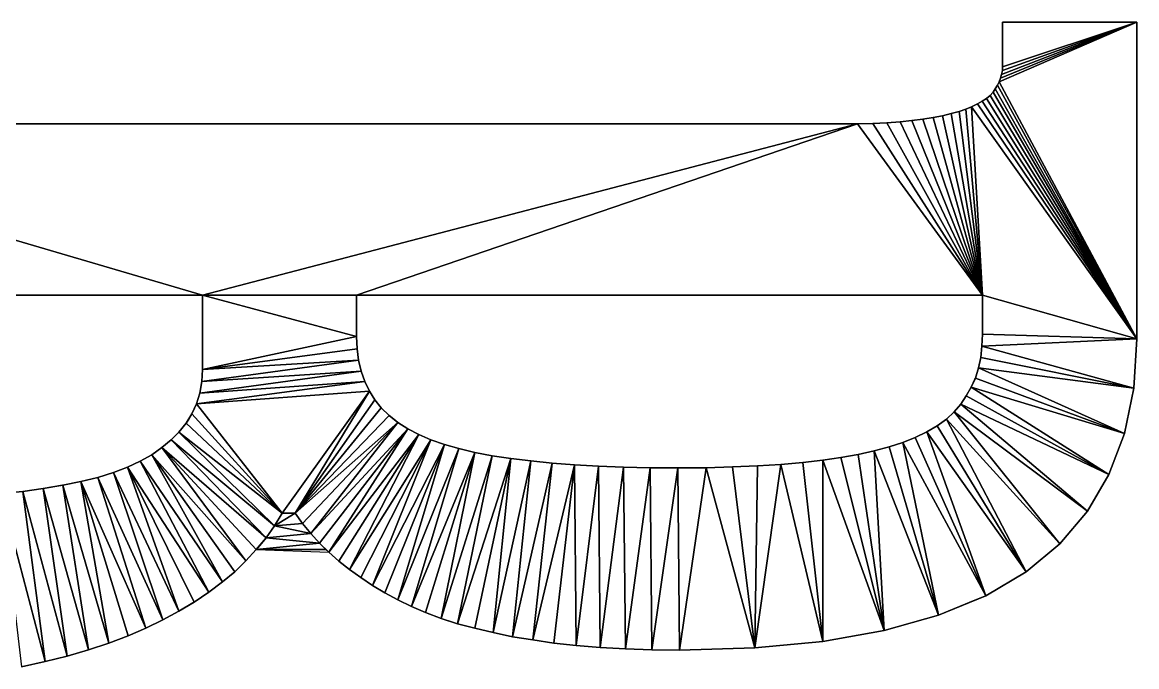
# Model space of a CAD drawing. Header units: inches. Extents: x 62 to 1153, y 3 to 780.
# Drawn here: x 390.436 to 394.815, y 213.356 to 215.888 of the extents above; entities that cross this region are included whole.
import ezdxf

# ---------------------------------------------------------------- set-up
doc = ezdxf.new("R2010")
doc.units = ezdxf.units.IN
doc.header["$MEASUREMENT"] = 0
doc.layers.add('ConstLine', color=6, linetype='Continuous')

msp = doc.modelspace()

# ---------------------------------------------------------------- linework, layer by layer
at = {"layer": 'ConstLine'}
for points in [[(394.2799, 215.6686, 5), (394.2749, 215.6536, 5), (394.8149, 215.8876, 5)], [(394.8149, 215.8876, 5), (394.2749, 215.6536, 5), (394.8149, 214.6436, 5)], [(394.2839, 215.6826, 5), (394.2799, 215.6686, 5), (394.8149, 215.8876, 5)], [(394.2869, 215.6976, 5), (394.2839, 215.6826, 5), (394.8149, 215.8876, 5)], [(394.2879, 215.7126, 5), (394.2869, 215.6976, 5), (394.8149, 215.8876, 5)], [(394.2879, 215.8876, 5), (394.2879, 215.7126, 5), (394.8149, 215.8876, 5)], [(394.8149, 215.8876, 4), (394.2879, 215.8876, 4), (394.2879, 215.8876, 5)], [(394.8149, 215.8876, 4), (394.2879, 215.8876, 5), (394.8149, 215.8876, 5)], [(394.2879, 215.8876, 4), (394.2879, 215.7126, 4), (394.2879, 215.7126, 5)], [(394.2879, 215.8876, 4), (394.2879, 215.7126, 5), (394.2879, 215.8876, 5)], [(394.8149, 215.8876, 4), (394.8149, 215.8876, 5), (394.8149, 214.6436, 4)], [(394.8149, 215.8876, 5), (394.8149, 214.6436, 5), (394.8149, 214.6436, 4)], [(394.2869, 215.6976, 4), (394.2839, 215.6826, 4), (394.2839, 215.6826, 5)], [(394.2869, 215.6976, 4), (394.2839, 215.6826, 5), (394.2869, 215.6976, 5)], [(394.2879, 215.7126, 4), (394.2869, 215.6976, 4), (394.2869, 215.6976, 5)], [(394.2879, 215.7126, 4), (394.2869, 215.6976, 5), (394.2879, 215.7126, 5)], [(394.2679, 215.6406, 5), (394.8149, 214.6436, 5), (394.2749, 215.6536, 5)], [(394.2749, 215.6536, 4), (394.2679, 215.6406, 4), (394.2679, 215.6406, 5)], [(394.2749, 215.6536, 4), (394.2679, 215.6406, 5), (394.2749, 215.6536, 5)], [(394.2799, 215.6686, 4), (394.2749, 215.6536, 4), (394.2749, 215.6536, 5)], [(394.2799, 215.6686, 4), (394.2749, 215.6536, 5), (394.2799, 215.6686, 5)], [(394.2839, 215.6826, 4), (394.2799, 215.6686, 4), (394.2799, 215.6686, 5)], [(394.2839, 215.6826, 4), (394.2799, 215.6686, 5), (394.2839, 215.6826, 5)], [(394.2389, 215.6006, 5), (394.2249, 215.5886, 5), (394.8149, 214.6436, 5)], [(394.2389, 215.6006, 4), (394.2249, 215.5886, 4), (394.2249, 215.5886, 5)], [(394.2389, 215.6006, 4), (394.2249, 215.5886, 5), (394.2389, 215.6006, 5)], [(394.2509, 215.6136, 5), (394.2389, 215.6006, 5), (394.8149, 214.6436, 5)], [(394.2389, 215.6006, 5), (394.2509, 215.6136, 5), (394.2497, 215.6124, 4)], [(394.2497, 215.6124, 4), (394.2389, 215.6006, 4), (394.2389, 215.6006, 5)], [(394.2509, 215.6136, 4), (394.2497, 215.6124, 4), (394.2509, 215.6136, 5)], [(394.2509, 215.6136, 5), (394.8149, 214.6436, 5), (394.2589, 215.6266, 5)], [(394.2589, 215.6266, 4), (394.2509, 215.6136, 4), (394.2509, 215.6136, 5)], [(394.2589, 215.6266, 4), (394.2509, 215.6136, 5), (394.2589, 215.6266, 5)], [(394.2589, 215.6266, 5), (394.8149, 214.6436, 5), (394.2679, 215.6406, 5)], [(394.2679, 215.6406, 4), (394.2589, 215.6266, 4), (394.2589, 215.6266, 5)], [(394.2679, 215.6406, 4), (394.2589, 215.6266, 5), (394.2679, 215.6406, 5)], [(394.1659, 215.5556, 4), (394.1429, 215.5466, 4), (394.1429, 215.5466, 5)], [(394.1659, 215.5556, 4), (394.1429, 215.5466, 5), (394.1659, 215.5556, 5)], [(394.1429, 215.5466, 5), (394.2089, 214.8156, 5), (394.1659, 215.5556, 5)], [(394.1659, 215.5556, 5), (394.8149, 214.6436, 5), (394.1889, 215.5666, 5)], [(394.1659, 215.5556, 5), (394.1889, 215.5666, 5), (394.1789, 215.5618, 4)], [(394.1789, 215.5618, 4), (394.1659, 215.5556, 4), (394.1659, 215.5556, 5)], [(394.8149, 214.6436, 5), (394.1659, 215.5556, 5), (394.2089, 214.8156, 5)], [(394.1889, 215.5666, 4), (394.1789, 215.5618, 4), (394.1889, 215.5666, 5)], [(394.1889, 215.5666, 5), (394.8149, 214.6436, 5), (394.2079, 215.5776, 5)], [(394.2079, 215.5776, 4), (394.1889, 215.5666, 4), (394.1889, 215.5666, 5)], [(394.2079, 215.5776, 4), (394.1889, 215.5666, 5), (394.2079, 215.5776, 5)], [(394.2249, 215.5886, 5), (394.2079, 215.5776, 5), (394.8149, 214.6436, 5)], [(394.2249, 215.5886, 4), (394.2079, 215.5776, 4), (394.2079, 215.5776, 5)], [(394.2249, 215.5886, 4), (394.2079, 215.5776, 5), (394.2249, 215.5886, 5)], [(394.0149, 215.5136, 4), (393.9739, 215.5066, 4), (393.9739, 215.5066, 5)], [(394.0149, 215.5136, 4), (393.9739, 215.5066, 5), (394.0149, 215.5136, 5)], [(393.9739, 215.5066, 5), (394.2089, 214.8156, 5), (394.0149, 215.5136, 5)], [(394.0519, 215.5206, 4), (394.0149, 215.5136, 4), (394.0149, 215.5136, 5)], [(394.0519, 215.5206, 4), (394.0149, 215.5136, 5), (394.0519, 215.5206, 5)], [(394.0519, 215.5206, 5), (394.0149, 215.5136, 5), (394.2089, 214.8156, 5)], [(394.0859, 215.5286, 4), (394.0519, 215.5206, 4), (394.0519, 215.5206, 5)], [(394.0859, 215.5286, 4), (394.0519, 215.5206, 5), (394.0859, 215.5286, 5)], [(394.0519, 215.5206, 5), (394.2089, 214.8156, 5), (394.0859, 215.5286, 5)], [(394.1169, 215.5366, 4), (394.0859, 215.5286, 4), (394.0859, 215.5286, 5)], [(394.1169, 215.5366, 4), (394.0859, 215.5286, 5), (394.1169, 215.5366, 5)], [(394.0859, 215.5286, 5), (394.2089, 214.8156, 5), (394.1169, 215.5366, 5)], [(394.1429, 215.5466, 4), (394.1169, 215.5366, 4), (394.1169, 215.5366, 5)], [(394.1429, 215.5466, 4), (394.1169, 215.5366, 5), (394.1429, 215.5466, 5)], [(394.1169, 215.5366, 5), (394.2089, 214.8156, 5), (394.1429, 215.5466, 5)], [(391.1439, 214.8156, 5), (388.8519, 215.4886, 5), (388.3569, 214.8156, 5)], [(388.8519, 215.4886, 5), (393.7179, 215.4886, 5), (393.7179, 215.4886, 4)], [(393.7179, 215.4886, 4), (388.8519, 215.4886, 4), (388.8519, 215.4886, 5)], [(388.8519, 215.4886, 5), (391.1439, 214.8156, 5), (393.7179, 215.4886, 5)], [(391.7499, 214.8156, 5), (393.7179, 215.4886, 5), (391.1439, 214.8156, 5)], [(391.7499, 214.8156, 5), (394.2089, 214.8156, 5), (393.7179, 215.4886, 5)], [(393.7779, 215.4906, 4), (393.7179, 215.4886, 4), (393.7179, 215.4886, 5)], [(393.7779, 215.4906, 4), (393.7179, 215.4886, 5), (393.7779, 215.4906, 5)], [(394.2089, 214.8156, 5), (393.7779, 215.4906, 5), (393.7179, 215.4886, 5)], [(393.8329, 215.4926, 4), (393.7779, 215.4906, 4), (393.7779, 215.4906, 5)], [(393.8329, 215.4926, 4), (393.7779, 215.4906, 5), (393.8329, 215.4926, 5)], [(393.7779, 215.4906, 5), (394.2089, 214.8156, 5), (393.8329, 215.4926, 5)], [(393.8849, 215.4966, 4), (393.8329, 215.4926, 4), (393.8329, 215.4926, 5)], [(393.8849, 215.4966, 4), (393.8329, 215.4926, 5), (393.8849, 215.4966, 5)], [(393.8849, 215.4966, 5), (393.8329, 215.4926, 5), (394.2089, 214.8156, 5)], [(393.9309, 215.5016, 4), (393.8849, 215.4966, 4), (393.8849, 215.4966, 5)], [(393.9309, 215.5016, 4), (393.8849, 215.4966, 5), (393.9309, 215.5016, 5)], [(393.9309, 215.5016, 5), (393.8849, 215.4966, 5), (394.2089, 214.8156, 5)], [(393.9739, 215.5066, 4), (393.9309, 215.5016, 4), (393.9309, 215.5016, 5)], [(393.9739, 215.5066, 4), (393.9309, 215.5016, 5), (393.9739, 215.5066, 5)], [(393.9739, 215.5066, 5), (393.9309, 215.5016, 5), (394.2089, 214.8156, 5)], [(391.1439, 214.8156, 5), (388.3569, 214.8156, 5), (391.1439, 214.8156, 4)], [(388.3569, 214.8156, 5), (388.3569, 214.8156, 4), (391.1439, 214.8156, 4)], [(391.1439, 214.8156, 5), (391.1439, 214.8156, 4), (391.1439, 214.5236, 4)], [(391.1439, 214.8156, 5), (391.1439, 214.5236, 4), (391.1439, 214.5236, 5)], [(391.7499, 214.6526, 5), (391.7499, 214.8156, 5), (391.1439, 214.8156, 5)], [(391.1439, 214.8156, 5), (391.1439, 214.5236, 5), (391.7499, 214.6526, 5)], [(394.2089, 214.8156, 5), (391.7499, 214.8156, 4), (394.2089, 214.8156, 4)], [(394.2089, 214.8156, 5), (391.7499, 214.8156, 5), (391.7499, 214.8156, 4)], [(391.7499, 214.8156, 4), (391.7499, 214.8156, 5), (391.7499, 214.6526, 5)], [(391.7499, 214.8156, 4), (391.7499, 214.6526, 5), (391.7499, 214.6526, 4)], [(394.2089, 214.8156, 5), (394.2089, 214.6616, 5), (394.8149, 214.6436, 5)], [(394.2089, 214.8156, 5), (394.2089, 214.8156, 4), (394.2089, 214.6616, 4)], [(394.2089, 214.8156, 5), (394.2089, 214.6616, 4), (394.2089, 214.6616, 5)], [(391.7519, 214.6046, 5), (391.7499, 214.6526, 5), (391.1439, 214.5236, 5)], [(391.7499, 214.6526, 4), (391.7499, 214.6526, 5), (391.7519, 214.6046, 5)], [(391.7499, 214.6526, 4), (391.7519, 214.6046, 5), (391.7519, 214.6046, 4)], [(394.2089, 214.6616, 5), (394.2069, 214.6156, 5), (394.8149, 214.6436, 5)], [(394.2089, 214.6616, 4), (394.2069, 214.6156, 4), (394.2069, 214.6156, 5)], [(394.2089, 214.6616, 4), (394.2069, 214.6156, 5), (394.2089, 214.6616, 5)], [(394.8029, 214.4496, 5), (394.8149, 214.6436, 5), (394.2069, 214.6156, 5)], [(394.8149, 214.6436, 4), (394.8149, 214.6436, 5), (394.8029, 214.4496, 5)], [(394.8149, 214.6436, 4), (394.8029, 214.4496, 5), (394.8029, 214.4496, 4)], [(391.7579, 214.5596, 5), (391.7519, 214.6046, 5), (391.1439, 214.5236, 5)], [(391.7519, 214.6046, 4), (391.7519, 214.6046, 5), (391.7579, 214.5596, 5)], [(391.7519, 214.6046, 4), (391.7579, 214.5596, 5), (391.7579, 214.5596, 4)], [(394.2069, 214.6156, 5), (394.2019, 214.5706, 5), (394.8029, 214.4496, 5)], [(394.2069, 214.6156, 4), (394.2019, 214.5706, 4), (394.2019, 214.5706, 5)], [(394.2069, 214.6156, 4), (394.2019, 214.5706, 5), (394.2069, 214.6156, 5)], [(391.1439, 214.5236, 5), (391.1419, 214.4756, 5), (391.7579, 214.5596, 5)], [(391.7679, 214.5166, 5), (391.7579, 214.5596, 5), (391.1419, 214.4756, 5)], [(391.7579, 214.5596, 4), (391.7579, 214.5596, 5), (391.7679, 214.5166, 5)], [(391.7579, 214.5596, 4), (391.7679, 214.5166, 5), (391.7679, 214.5166, 4)], [(394.2019, 214.5706, 5), (394.1929, 214.5296, 5), (394.8029, 214.4496, 5)], [(394.2019, 214.5706, 4), (394.1929, 214.5296, 4), (394.1929, 214.5296, 5)], [(394.2019, 214.5706, 4), (394.1929, 214.5296, 5), (394.2019, 214.5706, 5)], [(391.1419, 214.4756, 5), (391.1339, 214.4306, 5), (391.7679, 214.5166, 5)], [(391.7819, 214.4766, 5), (391.7679, 214.5166, 5), (391.1339, 214.4306, 5)], [(391.1439, 214.5236, 4), (391.1419, 214.4756, 4), (391.1419, 214.4756, 5)], [(391.1439, 214.5236, 4), (391.1419, 214.4756, 5), (391.1439, 214.5236, 5)], [(391.7679, 214.5166, 4), (391.7679, 214.5166, 5), (391.7819, 214.4766, 5)], [(391.7679, 214.5166, 4), (391.7819, 214.4766, 5), (391.7819, 214.4766, 4)], [(394.1929, 214.5296, 5), (394.1809, 214.4896, 5), (394.7669, 214.2716, 5)], [(394.1929, 214.5296, 4), (394.1809, 214.4896, 4), (394.1809, 214.4896, 5)], [(394.1929, 214.5296, 4), (394.1809, 214.4896, 5), (394.1929, 214.5296, 5)], [(394.7669, 214.2716, 5), (394.8029, 214.4496, 5), (394.1929, 214.5296, 5)], [(391.7999, 214.4386, 5), (391.7819, 214.4766, 5), (391.1209, 214.3886, 5)], [(391.1339, 214.4306, 5), (391.1209, 214.3886, 5), (391.7819, 214.4766, 5)], [(391.1419, 214.4756, 4), (391.1339, 214.4306, 4), (391.1339, 214.4306, 5)], [(391.1419, 214.4756, 4), (391.1339, 214.4306, 5), (391.1419, 214.4756, 5)], [(391.7819, 214.4766, 4), (391.7819, 214.4766, 5), (391.7999, 214.4386, 5)], [(391.7819, 214.4766, 4), (391.7999, 214.4386, 5), (391.7999, 214.4386, 4)], [(394.1809, 214.4896, 5), (394.1649, 214.4536, 5), (394.7669, 214.2716, 5)], [(394.1649, 214.4536, 5), (394.1809, 214.4896, 5), (394.1789, 214.4851, 4)], [(394.1789, 214.4851, 4), (394.1649, 214.4536, 4), (394.1649, 214.4536, 5)], [(394.1809, 214.4896, 4), (394.1789, 214.4851, 4), (394.1809, 214.4896, 5)], [(391.1209, 214.3886, 5), (391.4579, 213.9586, 5), (391.7999, 214.4386, 5)], [(391.1339, 214.4306, 4), (391.1209, 214.3886, 4), (391.1209, 214.3886, 5)], [(391.1339, 214.4306, 4), (391.1209, 214.3886, 5), (391.1339, 214.4306, 5)], [(391.4579, 213.9586, 5), (391.5079, 213.9586, 5), (391.7999, 214.4386, 5)], [(391.8209, 214.4036, 5), (391.7999, 214.4386, 5), (391.5079, 213.9586, 5)], [(391.7999, 214.4386, 4), (391.7999, 214.4386, 5), (391.8209, 214.4036, 5)], [(391.7999, 214.4386, 4), (391.8209, 214.4036, 5), (391.8209, 214.4036, 4)], [(394.1449, 214.4196, 5), (394.1239, 214.3866, 5), (394.7059, 214.1106, 5)], [(394.1449, 214.4196, 4), (394.1239, 214.3866, 4), (394.1239, 214.3866, 5)], [(394.1449, 214.4196, 4), (394.1239, 214.3866, 5), (394.1449, 214.4196, 5)], [(394.1649, 214.4536, 5), (394.1449, 214.4196, 5), (394.7059, 214.1106, 5)], [(394.1649, 214.4536, 4), (394.1449, 214.4196, 4), (394.1449, 214.4196, 5)], [(394.1649, 214.4536, 4), (394.1449, 214.4196, 5), (394.1649, 214.4536, 5)], [(394.7059, 214.1106, 5), (394.7669, 214.2716, 5), (394.1649, 214.4536, 5)], [(394.8029, 214.4496, 4), (394.8029, 214.4496, 5), (394.7669, 214.2716, 5)], [(394.8029, 214.4496, 4), (394.7669, 214.2716, 5), (394.7669, 214.2716, 4)], [(391.1069, 214.3575, 4), (391.1029, 214.3486, 5), (391.1209, 214.3886, 5)], [(391.1029, 214.3486, 5), (391.4579, 213.9586, 5), (391.1209, 214.3886, 5)], [(391.1209, 214.3886, 4), (391.1069, 214.3575, 4), (391.1209, 214.3886, 5)], [(391.8209, 214.4036, 5), (391.5079, 213.9586, 5), (391.8469, 214.3726, 5)], [(391.8469, 214.3726, 5), (391.5079, 213.9586, 5), (391.8779, 214.3426, 5)], [(391.8209, 214.4036, 4), (391.8209, 214.4036, 5), (391.8469, 214.3726, 5)], [(391.8209, 214.4036, 4), (391.8469, 214.3726, 5), (391.8469, 214.3726, 4)], [(391.8779, 214.3426, 4), (391.8469, 214.3726, 4), (391.8469, 214.3726, 5)], [(391.8779, 214.3426, 4), (391.8469, 214.3726, 5), (391.8779, 214.3426, 5)], [(394.1239, 214.3866, 4), (394.0979, 214.3566, 4), (394.0979, 214.3566, 5)], [(394.1239, 214.3866, 4), (394.0979, 214.3566, 5), (394.1239, 214.3866, 5)], [(394.1239, 214.3866, 5), (394.0979, 214.3566, 5), (394.6219, 213.9666, 5)], [(394.6219, 213.9666, 5), (394.7059, 214.1106, 5), (394.1239, 214.3866, 5)], [(391.0901, 214.3286, 4), (391.0799, 214.3126, 5), (391.1029, 214.3486, 5)], [(391.1029, 214.3486, 5), (391.0799, 214.3126, 5), (391.4579, 213.9586, 5)], [(391.0901, 214.3286, 4), (391.0799, 214.3126, 4), (391.0799, 214.3126, 5)], [(391.1029, 214.3486, 4), (391.0901, 214.3286, 4), (391.1029, 214.3486, 5)], [(391.1069, 214.3575, 4), (391.1029, 214.3486, 4), (391.1029, 214.3486, 5)], [(391.9119, 214.3156, 5), (391.8779, 214.3426, 5), (391.5079, 213.9586, 5)], [(391.8955, 214.3286, 4), (391.8779, 214.3426, 4), (391.8779, 214.3426, 5)], [(391.8779, 214.3426, 5), (391.9119, 214.3156, 5), (391.8955, 214.3286, 4)], [(391.9119, 214.3156, 4), (391.8955, 214.3286, 4), (391.9119, 214.3156, 5)], [(394.0669, 214.3276, 4), (394.0309, 214.3016, 4), (394.0309, 214.3016, 5)], [(394.0669, 214.3276, 4), (394.0309, 214.3016, 5), (394.0669, 214.3276, 5)], [(394.0669, 214.3276, 5), (394.0309, 214.3016, 5), (394.3799, 213.7286, 5)], [(394.0679, 214.3286, 4), (394.0669, 214.3276, 5), (394.0979, 214.3566, 5)], [(394.0979, 214.3566, 5), (394.0669, 214.3276, 5), (394.5129, 213.8386, 5)], [(394.0679, 214.3286, 4), (394.0669, 214.3276, 4), (394.0669, 214.3276, 5)], [(394.3799, 213.7286, 5), (394.5129, 213.8386, 5), (394.0669, 214.3276, 5)], [(394.0979, 214.3566, 4), (394.0679, 214.3286, 4), (394.0979, 214.3566, 5)], [(394.5129, 213.8386, 5), (394.6219, 213.9666, 5), (394.0979, 214.3566, 5)], [(391.0799, 214.3126, 4), (391.0519, 214.2776, 4), (391.0519, 214.2776, 5)], [(391.0799, 214.3126, 4), (391.0519, 214.2776, 5), (391.0799, 214.3126, 5)], [(391.0799, 214.3126, 5), (391.0519, 214.2776, 5), (391.4579, 213.9586, 5)], [(391.5079, 213.9586, 5), (391.5379, 213.9186, 5), (391.9119, 214.3156, 5)], [(391.5379, 213.9186, 5), (391.5699, 213.8796, 5), (391.9119, 214.3156, 5)], [(391.9509, 214.2906, 5), (391.9119, 214.3156, 5), (391.5699, 213.8796, 5)], [(391.5699, 213.8796, 5), (391.6039, 213.8416, 5), (391.9509, 214.2906, 5)], [(391.6039, 213.8416, 5), (391.6409, 213.8056, 5), (391.9509, 214.2906, 5)], [(391.9949, 214.2676, 5), (391.9509, 214.2906, 5), (391.6409, 213.8056, 5)], [(391.9509, 214.2906, 4), (391.9119, 214.3156, 4), (391.9119, 214.3156, 5)], [(391.9509, 214.2906, 4), (391.9119, 214.3156, 5), (391.9509, 214.2906, 5)], [(391.9949, 214.2676, 4), (391.9509, 214.2906, 4), (391.9509, 214.2906, 5)], [(391.9949, 214.2676, 4), (391.9509, 214.2906, 5), (391.9949, 214.2676, 5)], [(394.0309, 214.3016, 4), (393.9909, 214.2786, 4), (393.9909, 214.2786, 5)], [(394.0309, 214.3016, 4), (393.9909, 214.2786, 5), (394.0309, 214.3016, 5)], [(394.0309, 214.3016, 5), (393.9909, 214.2786, 5), (394.3799, 213.7286, 5)], [(391.0209, 214.2466, 4), (390.9849, 214.2166, 4), (390.9849, 214.2166, 5)], [(391.0209, 214.2466, 4), (390.9849, 214.2166, 5), (391.0209, 214.2466, 5)], [(391.0209, 214.2466, 5), (390.9849, 214.2166, 5), (391.3939, 213.8616, 5)], [(391.0519, 214.2776, 4), (391.0209, 214.2466, 4), (391.0209, 214.2466, 5)], [(391.0519, 214.2776, 4), (391.0209, 214.2466, 5), (391.0519, 214.2776, 5)], [(391.0519, 214.2776, 5), (391.0209, 214.2466, 5), (391.4279, 213.9096, 5)], [(391.3939, 213.8616, 5), (391.4279, 213.9096, 5), (391.0209, 214.2466, 5)], [(391.4279, 213.9096, 5), (391.4579, 213.9586, 5), (391.0519, 214.2776, 5)], [(391.6409, 213.8056, 5), (391.6799, 213.7706, 5), (391.9949, 214.2676, 5)], [(391.6799, 213.7706, 5), (391.7219, 213.7376, 5), (391.9949, 214.2676, 5)], [(392.0419, 214.2476, 5), (391.9949, 214.2676, 5), (391.7219, 213.7376, 5)], [(391.7219, 213.7376, 5), (391.7659, 213.7056, 5), (392.0419, 214.2476, 5)], [(391.7659, 213.7056, 5), (391.8119, 213.6746, 5), (392.0419, 214.2476, 5)], [(392.0949, 214.2286, 5), (392.0419, 214.2476, 5), (391.8119, 213.6746, 5)], [(392.0419, 214.2476, 4), (391.9949, 214.2676, 4), (391.9949, 214.2676, 5)], [(392.0419, 214.2476, 4), (391.9949, 214.2676, 5), (392.0419, 214.2476, 5)], [(392.0949, 214.2286, 4), (392.0419, 214.2476, 4), (392.0419, 214.2476, 5)], [(392.0949, 214.2286, 4), (392.0419, 214.2476, 5), (392.0949, 214.2286, 5)], [(393.9449, 214.2566, 4), (393.8959, 214.2366, 4), (393.8959, 214.2366, 5)], [(393.9449, 214.2566, 4), (393.8959, 214.2366, 5), (393.9449, 214.2566, 5)], [(393.9449, 214.2566, 5), (393.8959, 214.2366, 5), (394.2219, 213.6346, 5)], [(393.9909, 214.2786, 4), (393.9449, 214.2566, 4), (393.9449, 214.2566, 5)], [(393.9909, 214.2786, 4), (393.9449, 214.2566, 5), (393.9909, 214.2786, 5)], [(393.9909, 214.2786, 5), (393.9449, 214.2566, 5), (394.2219, 213.6346, 5)], [(394.2219, 213.6346, 5), (394.3799, 213.7286, 5), (393.9909, 214.2786, 5)], [(394.7669, 214.2716, 4), (394.7669, 214.2716, 5), (394.7059, 214.1106, 5)], [(394.7669, 214.2716, 4), (394.7059, 214.1106, 5), (394.7059, 214.1106, 4)], [(390.9849, 214.2166, 4), (390.9449, 214.1886, 4), (390.9449, 214.1886, 5)], [(390.9849, 214.2166, 4), (390.9449, 214.1886, 5), (390.9849, 214.2166, 5)], [(390.9449, 214.1886, 5), (391.3149, 213.7716, 5), (390.9849, 214.2166, 5)], [(391.3559, 213.8156, 5), (390.9849, 214.2166, 5), (391.3149, 213.7716, 5)], [(391.3939, 213.8616, 5), (390.9849, 214.2166, 5), (391.3559, 213.8156, 5)], [(391.8119, 213.6746, 5), (391.8609, 213.6456, 5), (392.0949, 214.2286, 5)], [(391.8609, 213.6456, 5), (391.9119, 213.6186, 5), (392.0949, 214.2286, 5)], [(392.1519, 214.2126, 5), (392.0949, 214.2286, 5), (391.9119, 213.6186, 5)], [(391.9119, 213.6186, 5), (391.9649, 213.5926, 5), (392.1519, 214.2126, 5)], [(392.2149, 214.1976, 5), (392.1519, 214.2126, 5), (391.9649, 213.5926, 5)], [(391.9649, 213.5926, 5), (392.0209, 213.5686, 5), (392.2149, 214.1976, 5)], [(392.0209, 213.5686, 5), (392.0819, 213.5456, 5), (392.2149, 214.1976, 5)], [(392.2829, 214.1846, 5), (392.2149, 214.1976, 5), (392.0819, 213.5456, 5)], [(392.1519, 214.2126, 4), (392.0949, 214.2286, 5), (392.1519, 214.2126, 5)], [(392.1519, 214.2126, 4), (392.0949, 214.2286, 4), (392.0949, 214.2286, 5)], [(392.2149, 214.1976, 4), (392.1519, 214.2126, 4), (392.1519, 214.2126, 5)], [(392.2149, 214.1976, 4), (392.1519, 214.2126, 5), (392.2149, 214.1976, 5)], [(392.2829, 214.1846, 4), (392.2149, 214.1976, 4), (392.2149, 214.1976, 5)], [(392.2829, 214.1846, 4), (392.2149, 214.1976, 5), (392.2829, 214.1846, 5)], [(393.7829, 214.2036, 4), (393.7209, 214.1896, 4), (393.7209, 214.1896, 5)], [(393.7829, 214.2036, 4), (393.7209, 214.1896, 5), (393.7829, 214.2036, 5)], [(393.7829, 214.2036, 5), (393.7209, 214.1896, 5), (393.8229, 213.4976, 5)], [(393.8419, 214.2196, 4), (393.7829, 214.2036, 4), (393.7829, 214.2036, 5)], [(393.8419, 214.2196, 4), (393.7829, 214.2036, 5), (393.8419, 214.2196, 5)], [(393.8419, 214.2196, 5), (393.7829, 214.2036, 5), (394.0359, 213.5576, 5)], [(393.8229, 213.4976, 5), (394.0359, 213.5576, 5), (393.7829, 214.2036, 5)], [(393.8959, 214.2366, 4), (393.8419, 214.2196, 4), (393.8419, 214.2196, 5)], [(393.8959, 214.2366, 4), (393.8419, 214.2196, 5), (393.8959, 214.2366, 5)], [(393.8959, 214.2366, 5), (393.8419, 214.2196, 5), (394.0359, 213.5576, 5)], [(394.0359, 213.5576, 5), (394.2219, 213.6346, 5), (393.8959, 214.2366, 5)], [(390.8999, 214.1636, 4), (390.8499, 214.1396, 4), (390.8499, 214.1396, 5)], [(390.8999, 214.1636, 4), (390.8499, 214.1396, 5), (390.8999, 214.1636, 5)], [(390.8999, 214.1636, 5), (390.8499, 214.1396, 5), (391.1689, 213.6486, 5)], [(390.9449, 214.1886, 4), (390.8999, 214.1636, 4), (390.8999, 214.1636, 5)], [(390.9449, 214.1886, 4), (390.8999, 214.1636, 5), (390.9449, 214.1886, 5)], [(390.9449, 214.1886, 5), (390.8999, 214.1636, 5), (391.2229, 213.6886, 5)], [(391.1689, 213.6486, 5), (391.2229, 213.6886, 5), (390.8999, 214.1636, 5)], [(391.3149, 213.7716, 5), (390.9449, 214.1886, 5), (391.2709, 213.7286, 5)], [(391.2229, 213.6886, 5), (391.2709, 213.7286, 5), (390.9449, 214.1886, 5)], [(392.0819, 213.5456, 5), (392.1469, 213.5246, 5), (392.2829, 214.1846, 5)], [(392.3559, 214.1736, 5), (392.2829, 214.1846, 5), (392.1469, 213.5246, 5)], [(392.1469, 213.5246, 5), (392.2149, 213.5066, 5), (392.3559, 214.1736, 5)], [(392.2149, 213.5066, 5), (392.2869, 213.4896, 5), (392.3559, 214.1736, 5)], [(392.3559, 214.1736, 4), (392.2829, 214.1846, 4), (392.2829, 214.1846, 5)], [(392.3559, 214.1736, 4), (392.2829, 214.1846, 5), (392.3559, 214.1736, 5)], [(392.4339, 214.1646, 5), (392.3559, 214.1736, 5), (392.2869, 213.4896, 5)], [(392.2869, 213.4896, 5), (392.3629, 213.4736, 5), (392.4339, 214.1646, 5)], [(392.4339, 214.1646, 4), (392.3559, 214.1736, 4), (392.3559, 214.1736, 5)], [(392.4339, 214.1646, 4), (392.3559, 214.1736, 5), (392.4339, 214.1646, 5)], [(392.5179, 214.1556, 5), (392.4339, 214.1646, 5), (392.3629, 213.4736, 5)], [(392.3629, 213.4736, 5), (392.4419, 213.4606, 5), (392.5179, 214.1556, 5)], [(392.5179, 214.1556, 4), (392.4339, 214.1646, 4), (392.4339, 214.1646, 5)], [(392.5179, 214.1556, 4), (392.4339, 214.1646, 5), (392.5179, 214.1556, 5)], [(392.6059, 214.1486, 5), (392.5179, 214.1556, 5), (392.4419, 213.4606, 5)], [(392.6059, 214.1486, 4), (392.5179, 214.1556, 4), (392.5179, 214.1556, 5)], [(392.6059, 214.1486, 4), (392.5179, 214.1556, 5), (392.6059, 214.1486, 5)], [(393.5029, 214.1576, 4), (393.4169, 214.1506, 4), (393.4169, 214.1506, 5)], [(393.5029, 214.1576, 4), (393.4169, 214.1506, 5), (393.5029, 214.1576, 5)], [(393.5029, 214.1576, 5), (393.4169, 214.1506, 5), (393.5819, 213.4546, 5)], [(393.5819, 214.1676, 4), (393.5029, 214.1576, 4), (393.5029, 214.1576, 5)], [(393.5819, 214.1676, 4), (393.5029, 214.1576, 5), (393.5819, 214.1676, 5)], [(393.5819, 214.1676, 5), (393.5029, 214.1576, 5), (393.5819, 213.4546, 5)], [(393.6529, 214.1776, 4), (393.5819, 214.1676, 4), (393.5819, 214.1676, 5)], [(393.6529, 214.1776, 4), (393.5819, 214.1676, 5), (393.6529, 214.1776, 5)], [(393.6529, 214.1776, 5), (393.5819, 214.1676, 5), (393.8229, 213.4976, 5)], [(393.5819, 213.4546, 5), (393.8229, 213.4976, 5), (393.5819, 214.1676, 5)], [(393.7209, 214.1896, 4), (393.6529, 214.1776, 4), (393.6529, 214.1776, 5)], [(393.7209, 214.1896, 4), (393.6529, 214.1776, 5), (393.7209, 214.1896, 5)], [(393.7209, 214.1896, 5), (393.6529, 214.1776, 5), (393.8229, 213.4976, 5)], [(390.7949, 214.1186, 4), (390.7329, 214.0996, 4), (390.7329, 214.0996, 5)], [(390.7949, 214.1186, 4), (390.7329, 214.0996, 5), (390.7949, 214.1186, 5)], [(390.7329, 214.0996, 5), (390.9879, 213.5396, 5), (390.7949, 214.1186, 5)], [(390.8499, 214.1396, 4), (390.7949, 214.1186, 4), (390.7949, 214.1186, 5)], [(390.8499, 214.1396, 4), (390.7949, 214.1186, 5), (390.8499, 214.1396, 5)], [(390.7949, 214.1186, 5), (391.0519, 213.5736, 5), (390.8499, 214.1396, 5)], [(391.0519, 213.5736, 5), (390.7949, 214.1186, 5), (390.9879, 213.5396, 5)], [(391.1119, 213.6096, 5), (390.8499, 214.1396, 5), (391.0519, 213.5736, 5)], [(391.1689, 213.6486, 5), (390.8499, 214.1396, 5), (391.1119, 213.6096, 5)], [(392.4419, 213.4606, 5), (392.5249, 213.4486, 5), (392.6059, 214.1486, 5)], [(392.5249, 213.4486, 5), (392.6129, 213.4386, 5), (392.6059, 214.1486, 5)], [(392.6999, 214.1436, 4), (392.6059, 214.1486, 4), (392.6059, 214.1486, 5)], [(392.6999, 214.1436, 4), (392.6059, 214.1486, 5), (392.6999, 214.1436, 5)], [(392.6999, 214.1436, 5), (392.6059, 214.1486, 5), (392.6129, 213.4386, 5)], [(392.6129, 213.4386, 5), (392.7069, 213.4306, 5), (392.6999, 214.1436, 5)], [(392.7989, 214.1396, 4), (392.6999, 214.1436, 4), (392.6999, 214.1436, 5)], [(392.7989, 214.1396, 4), (392.6999, 214.1436, 5), (392.7989, 214.1396, 5)], [(392.7989, 214.1396, 5), (392.6999, 214.1436, 5), (392.7069, 213.4306, 5)], [(392.7069, 213.4306, 5), (392.8059, 213.4256, 5), (392.7989, 214.1396, 5)], [(392.9029, 214.1376, 4), (392.7989, 214.1396, 4), (392.7989, 214.1396, 5)], [(392.9029, 214.1376, 4), (392.7989, 214.1396, 5), (392.9029, 214.1376, 5)], [(392.9029, 214.1376, 5), (392.7989, 214.1396, 5), (392.8059, 213.4256, 5)], [(392.8059, 213.4256, 5), (392.9099, 213.4216, 5), (392.9029, 214.1376, 5)], [(393.0119, 214.1366, 4), (392.9029, 214.1376, 4), (392.9029, 214.1376, 5)], [(393.0119, 214.1366, 4), (392.9029, 214.1376, 5), (393.0119, 214.1366, 5)], [(393.0119, 214.1366, 5), (392.9029, 214.1376, 5), (392.9099, 213.4216, 5)], [(392.9099, 213.4216, 5), (393.0189, 213.4206, 5), (393.0119, 214.1366, 5)], [(393.1229, 214.1376, 4), (393.0119, 214.1366, 4), (393.0119, 214.1366, 5)], [(393.1229, 214.1376, 4), (393.0119, 214.1366, 5), (393.1229, 214.1376, 5)], [(393.1229, 214.1376, 5), (393.0119, 214.1366, 5), (393.0189, 213.4206, 5)], [(393.3139, 213.4296, 5), (393.1229, 214.1376, 5), (393.0189, 213.4206, 5)], [(393.1229, 214.1376, 5), (393.2269, 214.1406, 5), (393.1229, 214.1376, 4)], [(393.2269, 214.1406, 4), (393.1229, 214.1376, 4), (393.2269, 214.1406, 5)], [(393.2269, 214.1406, 5), (393.1229, 214.1376, 5), (393.3139, 213.4296, 5)], [(393.3249, 214.1446, 4), (393.2269, 214.1406, 4), (393.2269, 214.1406, 5)], [(393.3249, 214.1446, 4), (393.2269, 214.1406, 5), (393.3249, 214.1446, 5)], [(393.2269, 214.1406, 5), (393.3139, 213.4296, 5), (393.3249, 214.1446, 5)], [(393.3139, 213.4296, 5), (393.5819, 213.4546, 5), (393.4169, 214.1506, 5)], [(393.4169, 214.1506, 5), (393.3249, 214.1446, 5), (393.3139, 213.4296, 5)], [(393.4169, 214.1506, 4), (393.3249, 214.1446, 4), (393.3249, 214.1446, 5)], [(393.4169, 214.1506, 4), (393.3249, 214.1446, 5), (393.4169, 214.1506, 5)], [(394.6219, 213.9666, 4), (394.7059, 214.1106, 4), (394.7059, 214.1106, 5)], [(394.6219, 213.9666, 4), (394.7059, 214.1106, 5), (394.6219, 213.9666, 5)], [(390.5949, 214.0685, 4), (390.5189, 214.0556, 5), (390.5959, 214.0686, 5)], [(390.5189, 214.0556, 5), (390.6969, 213.4216, 5), (390.5959, 214.0686, 5)], [(390.5949, 214.0685, 4), (390.5189, 214.0556, 4), (390.5189, 214.0556, 5)], [(390.5959, 214.0686, 4), (390.5949, 214.0685, 4), (390.5959, 214.0686, 5)], [(390.6669, 214.0836, 4), (390.5959, 214.0686, 4), (390.5959, 214.0686, 5)], [(390.6669, 214.0836, 4), (390.5959, 214.0686, 5), (390.6669, 214.0836, 5)], [(390.5959, 214.0686, 5), (390.7759, 213.4476, 5), (390.6669, 214.0836, 5)], [(390.7759, 213.4476, 5), (390.5959, 214.0686, 5), (390.6969, 213.4216, 5)], [(390.7329, 214.0996, 4), (390.6669, 214.0836, 4), (390.6669, 214.0836, 5)], [(390.7329, 214.0996, 4), (390.6669, 214.0836, 5), (390.7329, 214.0996, 5)], [(390.6669, 214.0836, 5), (390.9219, 213.5066, 5), (390.7329, 214.0996, 5)], [(390.8519, 213.4766, 5), (390.6669, 214.0836, 5), (390.7759, 213.4476, 5)], [(390.9219, 213.5066, 5), (390.6669, 214.0836, 5), (390.8519, 213.4766, 5)], [(390.9879, 213.5396, 5), (390.7329, 214.0996, 5), (390.9219, 213.5066, 5)], [(390.4389, 214.0446, 4), (390.3529, 214.0356, 4), (390.3529, 214.0356, 5)], [(390.4389, 214.0446, 4), (390.3529, 214.0356, 5), (390.4389, 214.0446, 5)], [(390.4389, 214.0446, 5), (390.3529, 214.0356, 5), (390.5259, 213.3756, 5)], [(390.4339, 213.3556, 5), (390.5259, 213.3756, 5), (390.3529, 214.0356, 5)], [(390.5189, 214.0556, 4), (390.4389, 214.0446, 4), (390.4389, 214.0446, 5)], [(390.5189, 214.0556, 4), (390.4389, 214.0446, 5), (390.5189, 214.0556, 5)], [(390.5189, 214.0556, 5), (390.4389, 214.0446, 5), (390.6129, 213.3976, 5)], [(390.5259, 213.3756, 5), (390.6129, 213.3976, 5), (390.4389, 214.0446, 5)], [(390.6969, 213.4216, 5), (390.5189, 214.0556, 5), (390.6129, 213.3976, 5)], [(391.4579, 213.9586, 4), (391.4579, 213.9586, 5), (391.4279, 213.9096, 5)], [(391.4579, 213.9586, 4), (391.4279, 213.9096, 5), (391.4279, 213.9096, 4)], [(391.5079, 213.9586, 4), (391.4279, 213.9096, 4), (391.5379, 213.9186, 4)], [(391.5079, 213.9586, 4), (391.4579, 213.9586, 4), (391.4279, 213.9096, 4)], [(391.5079, 213.9586, 5), (391.4579, 213.9586, 4), (391.5079, 213.9586, 4)], [(391.5079, 213.9586, 5), (391.4579, 213.9586, 5), (391.4579, 213.9586, 4)], [(391.5079, 213.9586, 4), (391.5379, 213.9186, 4), (391.5379, 213.9186, 5)], [(391.5079, 213.9586, 4), (391.5379, 213.9186, 5), (391.5079, 213.9586, 5)], [(394.5129, 213.8386, 4), (394.6219, 213.9666, 4), (394.6219, 213.9666, 5)], [(394.5129, 213.8386, 4), (394.6219, 213.9666, 5), (394.5129, 213.8386, 5)], [(391.4279, 213.9096, 4), (391.4279, 213.9096, 5), (391.3939, 213.8616, 5)], [(391.4279, 213.9096, 4), (391.3939, 213.8616, 5), (391.3939, 213.8616, 4)], [(391.3939, 213.8616, 4), (391.5699, 213.8796, 4), (391.4279, 213.9096, 4)], [(391.5379, 213.9186, 4), (391.4279, 213.9096, 4), (391.5699, 213.8796, 4)], [(391.5379, 213.9186, 4), (391.5699, 213.8796, 4), (391.5699, 213.8796, 5)], [(391.5379, 213.9186, 4), (391.5699, 213.8796, 5), (391.5379, 213.9186, 5)], [(391.3939, 213.8616, 5), (391.3559, 213.8156, 5), (391.3567, 213.8166, 4)], [(391.3939, 213.8616, 4), (391.3939, 213.8616, 5), (391.3567, 213.8166, 4)], [(391.3939, 213.8616, 4), (391.3567, 213.8166, 4), (391.6039, 213.8416, 4)], [(391.5699, 213.8796, 4), (391.3939, 213.8616, 4), (391.6039, 213.8416, 4)], [(391.5699, 213.8796, 4), (391.6039, 213.8416, 4), (391.6039, 213.8416, 5)], [(391.5699, 213.8796, 4), (391.6039, 213.8416, 5), (391.5699, 213.8796, 5)], [(391.3559, 213.8156, 4), (391.3559, 213.8156, 5), (391.3149, 213.7716, 5)], [(391.3559, 213.8156, 4), (391.3149, 213.7716, 5), (391.3149, 213.7716, 4)], [(391.3559, 213.8156, 4), (391.3567, 213.8166, 4), (391.3559, 213.8156, 5)], [(391.6295, 213.8166, 4), (391.6039, 213.8416, 4), (391.3567, 213.8166, 4)], [(391.6409, 213.8056, 4), (391.6295, 213.8166, 4), (391.3567, 213.8166, 4)], [(391.6039, 213.8416, 5), (391.6039, 213.8416, 4), (391.6295, 213.8166, 4)], [(391.6039, 213.8416, 5), (391.6295, 213.8166, 4), (391.6409, 213.8056, 5)], [(391.6409, 213.8056, 4), (391.6409, 213.8056, 5), (391.6295, 213.8166, 4)], [(391.6799, 213.7706, 4), (391.6799, 213.7706, 5), (391.6409, 213.8056, 5)], [(391.6799, 213.7706, 4), (391.6409, 213.8056, 5), (391.6409, 213.8056, 4)], [(394.3799, 213.7286, 4), (394.5129, 213.8386, 4), (394.5129, 213.8386, 5)], [(394.3799, 213.7286, 4), (394.5129, 213.8386, 5), (394.3799, 213.7286, 5)], [(391.3149, 213.7716, 4), (391.3149, 213.7716, 5), (391.2709, 213.7286, 5)], [(391.3149, 213.7716, 4), (391.2709, 213.7286, 5), (391.2709, 213.7286, 4)], [(391.7219, 213.7376, 4), (391.7219, 213.7376, 5), (391.6799, 213.7706, 5)], [(391.7219, 213.7376, 4), (391.6799, 213.7706, 5), (391.6799, 213.7706, 4)], [(391.2709, 213.7286, 4), (391.2709, 213.7286, 5), (391.2229, 213.6886, 5)], [(391.2709, 213.7286, 4), (391.2229, 213.6886, 5), (391.2229, 213.6886, 4)], [(391.7659, 213.7056, 4), (391.7659, 213.7056, 5), (391.7219, 213.7376, 5)], [(391.7659, 213.7056, 4), (391.7219, 213.7376, 5), (391.7219, 213.7376, 4)], [(394.2219, 213.6346, 4), (394.3799, 213.7286, 4), (394.3799, 213.7286, 5)], [(394.2219, 213.6346, 4), (394.3799, 213.7286, 5), (394.2219, 213.6346, 5)], [(391.2229, 213.6886, 4), (391.2229, 213.6886, 5), (391.1689, 213.6486, 5)], [(391.2229, 213.6886, 4), (391.1689, 213.6486, 5), (391.1689, 213.6486, 4)], [(391.8119, 213.6746, 4), (391.8119, 213.6746, 5), (391.7659, 213.7056, 5)], [(391.8119, 213.6746, 4), (391.7659, 213.7056, 5), (391.7659, 213.7056, 4)], [(391.8609, 213.6456, 4), (391.8609, 213.6456, 5), (391.8119, 213.6746, 5)], [(391.8609, 213.6456, 4), (391.8119, 213.6746, 5), (391.8119, 213.6746, 4)], [(391.1689, 213.6486, 4), (391.1689, 213.6486, 5), (391.1119, 213.6096, 5)], [(391.1689, 213.6486, 4), (391.1119, 213.6096, 5), (391.1119, 213.6096, 4)], [(391.9119, 213.6186, 4), (391.9119, 213.6186, 5), (391.8609, 213.6456, 5)], [(391.9119, 213.6186, 4), (391.8609, 213.6456, 5), (391.8609, 213.6456, 4)], [(394.1789, 213.6168, 4), (394.2219, 213.6346, 5), (394.0359, 213.5576, 5)], [(394.1789, 213.6168, 4), (394.2089, 213.6292, 4), (394.2219, 213.6346, 5)], [(394.2219, 213.6346, 5), (394.2089, 213.6292, 4), (394.2219, 213.6346, 4)], [(391.1119, 213.6096, 5), (391.0519, 213.5736, 5), (391.1069, 213.6066, 4)], [(391.0519, 213.5736, 4), (391.1069, 213.6066, 4), (391.0519, 213.5736, 5)], [(391.1119, 213.6096, 4), (391.1119, 213.6096, 5), (391.1069, 213.6066, 4)], [(391.9649, 213.5926, 4), (391.9649, 213.5926, 5), (391.9119, 213.6186, 5)], [(391.9649, 213.5926, 4), (391.9119, 213.6186, 5), (391.9119, 213.6186, 4)], [(392.0209, 213.5686, 4), (392.0209, 213.5686, 5), (391.9649, 213.5926, 5)], [(392.0209, 213.5686, 4), (391.9649, 213.5926, 5), (391.9649, 213.5926, 4)], [(394.0359, 213.5576, 5), (394.0359, 213.5576, 4), (394.1789, 213.6168, 4)], [(390.9879, 213.5396, 4), (390.9879, 213.5396, 5), (390.9219, 213.5066, 5)], [(390.9879, 213.5396, 4), (390.9219, 213.5066, 5), (390.9219, 213.5066, 4)], [(391.0519, 213.5736, 4), (391.0519, 213.5736, 5), (390.9879, 213.5396, 5)], [(391.0519, 213.5736, 4), (390.9879, 213.5396, 5), (390.9879, 213.5396, 4)], [(392.0819, 213.5456, 4), (392.0819, 213.5456, 5), (392.0209, 213.5686, 5)], [(392.0819, 213.5456, 4), (392.0209, 213.5686, 5), (392.0209, 213.5686, 4)], [(392.0819, 213.5456, 4), (392.1309, 213.5298, 4), (392.0819, 213.5456, 5)], [(392.1469, 213.5246, 5), (392.0819, 213.5456, 5), (392.1309, 213.5298, 4)], [(394.0359, 213.5576, 4), (394.0359, 213.5576, 5), (393.8229, 213.4976, 5)], [(394.0359, 213.5576, 4), (393.8229, 213.4976, 5), (393.8229, 213.4976, 4)], [(390.9219, 213.5066, 4), (390.9219, 213.5066, 5), (390.8519, 213.4766, 5)], [(390.9219, 213.5066, 4), (390.8519, 213.4766, 5), (390.8519, 213.4766, 4)], [(392.1469, 213.5246, 4), (392.1469, 213.5246, 5), (392.1309, 213.5298, 4)], [(392.2149, 213.5066, 4), (392.2149, 213.5066, 5), (392.1469, 213.5246, 5)], [(392.2149, 213.5066, 4), (392.1469, 213.5246, 5), (392.1469, 213.5246, 4)], [(392.2869, 213.4896, 4), (392.2869, 213.4896, 5), (392.2149, 213.5066, 5)], [(392.2869, 213.4896, 4), (392.2149, 213.5066, 5), (392.2149, 213.5066, 4)], [(393.8229, 213.4976, 4), (393.8229, 213.4976, 5), (393.5819, 213.4546, 5)], [(393.8229, 213.4976, 4), (393.5819, 213.4546, 5), (393.5819, 213.4546, 4)], [(390.8519, 213.4766, 4), (390.8519, 213.4766, 5), (390.7759, 213.4476, 5)], [(390.8519, 213.4766, 4), (390.7759, 213.4476, 5), (390.7759, 213.4476, 4)], [(392.3629, 213.4736, 4), (392.3629, 213.4736, 5), (392.2869, 213.4896, 5)], [(392.3629, 213.4736, 4), (392.2869, 213.4896, 5), (392.2869, 213.4896, 4)], [(392.4419, 213.4606, 4), (392.4419, 213.4606, 5), (392.3629, 213.4736, 5)], [(392.4419, 213.4606, 4), (392.3629, 213.4736, 5), (392.3629, 213.4736, 4)], [(392.5249, 213.4486, 4), (392.5249, 213.4486, 5), (392.4419, 213.4606, 5)], [(392.5249, 213.4486, 4), (392.4419, 213.4606, 5), (392.4419, 213.4606, 4)], [(393.5819, 213.4546, 4), (393.5819, 213.4546, 5), (393.3139, 213.4296, 5)], [(393.5819, 213.4546, 4), (393.3139, 213.4296, 5), (393.3139, 213.4296, 4)], [(390.6969, 213.4216, 4), (390.6969, 213.4216, 5), (390.6129, 213.3976, 5)], [(390.6969, 213.4216, 4), (390.6129, 213.3976, 5), (390.6129, 213.3976, 4)], [(390.7759, 213.4476, 4), (390.7759, 213.4476, 5), (390.6969, 213.4216, 5)], [(390.7759, 213.4476, 4), (390.6969, 213.4216, 5), (390.6969, 213.4216, 4)], [(392.6129, 213.4386, 4), (392.6129, 213.4386, 5), (392.5249, 213.4486, 5)], [(392.6129, 213.4386, 4), (392.5249, 213.4486, 5), (392.5249, 213.4486, 4)], [(392.7069, 213.4306, 4), (392.7069, 213.4306, 5), (392.6129, 213.4386, 5)], [(392.7069, 213.4306, 4), (392.6129, 213.4386, 5), (392.6129, 213.4386, 4)], [(392.8059, 213.4256, 4), (392.8059, 213.4256, 5), (392.7069, 213.4306, 5)], [(392.8059, 213.4256, 4), (392.7069, 213.4306, 5), (392.7069, 213.4306, 4)], [(392.9099, 213.4216, 4), (392.9099, 213.4216, 5), (392.8059, 213.4256, 5)], [(392.9099, 213.4216, 4), (392.8059, 213.4256, 5), (392.8059, 213.4256, 4)], [(393.0189, 213.4206, 4), (393.0189, 213.4206, 5), (392.9099, 213.4216, 5)], [(393.0189, 213.4206, 4), (392.9099, 213.4216, 5), (392.9099, 213.4216, 4)], [(393.0189, 213.4206, 4), (393.3139, 213.4296, 4), (393.0189, 213.4206, 5)], [(393.3139, 213.4296, 5), (393.0189, 213.4206, 5), (393.3139, 213.4296, 4)], [(390.5259, 213.3756, 4), (390.5259, 213.3756, 5), (390.4339, 213.3556, 5)], [(390.5259, 213.3756, 4), (390.4339, 213.3556, 5), (390.4339, 213.3556, 4)], [(390.6129, 213.3976, 4), (390.6129, 213.3976, 5), (390.5259, 213.3756, 5)], [(390.6129, 213.3976, 4), (390.5259, 213.3756, 5), (390.5259, 213.3756, 4)]]:
    msp.add_3dface(points, dxfattribs=at)

doc.saveas('drawing.dxf')
